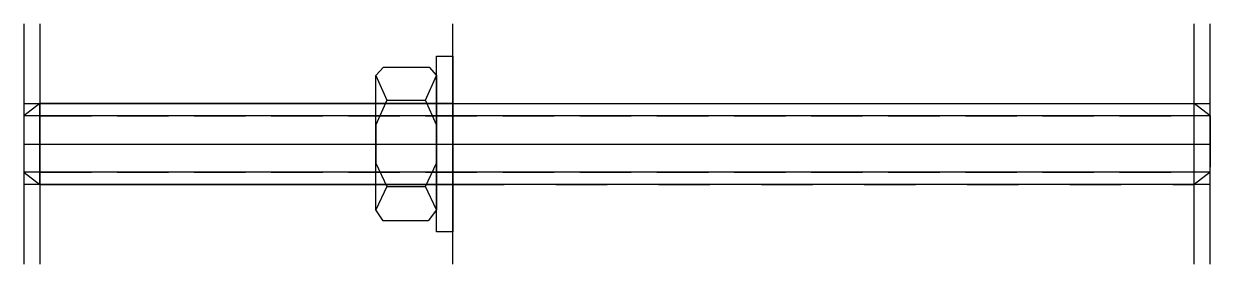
# Model space of a CAD drawing. Extents: x -53 to 94, y -15 to 15.
import ezdxf

# ---------------------------------------------------------------- set-up
doc = ezdxf.new("R2010")
doc.units = 0
doc.linetypes.add('DASHED', pattern=[12.7, 6.35, -6.35])
doc.linetypes.add('HIDDEN', pattern=[9.525, 6.35, -3.175])
doc.layers.get('0').update_dxf_attribs({"linetype": 'CONTINUOUS'})

msp = doc.modelspace()

# ---------------------------------------------------------------- linework, layer by layer
at = {"linetype": 'CONTINUOUS'}
for p, q in [((-53, 14.86), (-53, -14.86)), ((-51, 14.86), (-51, -14.86)), ((0, -14.86), (0, 14.86)), ((91.54, -14.86), (91.54, 14.86)), ((93.54, -14.86), (93.54, 14.86)), ((-2.04, 0), (-2.04, 10.86)), ((-2.04, 10.86), (0, 10.86)), ((0, 10.86), (0, -10.86)), ((-9.5, 8.48), (-8.57, 9.5)), ((-8.57, 9.5), (-2.91, 9.5)), ((-2.91, 9.5), (-2.04, 8.48)), ((-9.5, 8.48), (-8.14, 5.43)), ((-9.5, -8.14), (-9.5, 8.48)), ((-3.39, 5.43), (-2.04, 8.48)), ((-2.04, 8.48), (-2.04, 0)), ((-53, 5), (93.54, 5)), ((-51, 5), (-53, 3.5)), ((0, 5), (-51, 5)), ((-51, -5), (-51, 5)), ((-8.14, 5.43), (-9.5, 2.37)), ((-8.14, 5.43), (-3.39, 5.43)), ((-2.04, 2.37), (-3.39, 5.43)), ((93.54, 3.5), (-53, 3.5)), ((-53, 3.5), (-53, -3.5)), ((-9.5, 2.37), (-9.5, -2.37)), ((-2.04, -2.38), (-2.04, 2.37)), ((-53, 0), (93.54, 0)), ((-2.04, -10.86), (-2.04, 0)), ((-2.04, 0), (-2.04, -8.14)), ((-9.5, -2.37), (-8.14, -5.26)), ((-3.39, -5.26), (-2.04, -2.38)), ((93.54, -3.5), (-53, -3.5)), ((-53, -3.5), (-51, -5)), ((93.54, -5), (-53, -5)), ((-51, -5), (0, -5)), ((-8.14, -5.26), (-9.5, -8.14)), ((-8.14, -5.26), (-3.39, -5.26)), ((-2.04, -8.14), (-3.39, -5.26)), ((-8.61, -9.5), (-9.5, -8.14)), ((-2.04, -8.14), (-3.04, -9.5)), ((-3.04, -9.5), (-8.61, -9.5)), ((0, -10.86), (-2.04, -10.86))]:
    msp.add_line(p, q, dxfattribs=at)
at = {"linetype": 'DASHED'}
for p, q in [((0, 5), (91.54, 5)), ((93.54, 3.5), (91.54, 5)), ((91.54, -5), (91.54, 5)), ((93.54, 3.5), (93.54, -3.5)), ((93.54, -3.5), (91.54, -5)), ((0, -5), (91.54, -5))]:
    msp.add_line(p, q, dxfattribs=at)
at = {"linetype": 'HIDDEN'}
for p, q in [((-51, 3.5), (91.54, 3.5)), ((-51, -3.5), (91.54, -3.5))]:
    msp.add_line(p, q, dxfattribs=at)

doc.saveas('drawing.dxf')
